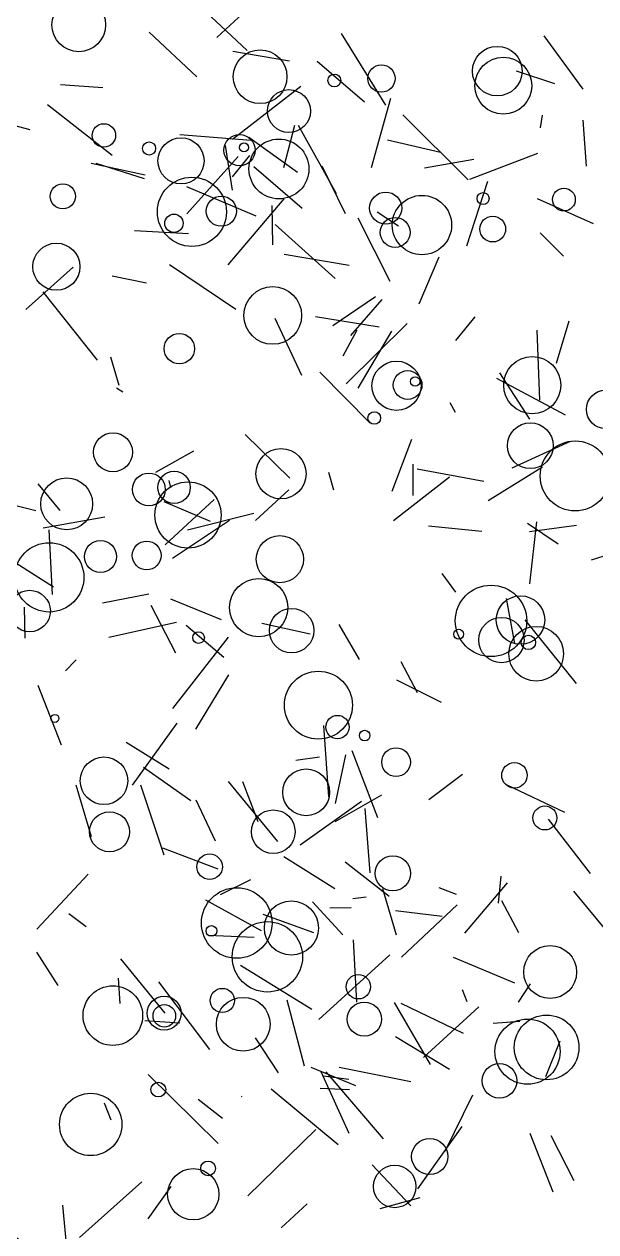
# Model space of a CAD drawing. Header units: millimetres. Extents: x -15 to 2017, y -16 to 2019.
# Drawn here: x 616.7 to 776.2, y 961.1 to 1297.8 of the extents above; entities that cross this region are included whole.
import ezdxf

# ---------------------------------------------------------------- set-up
doc = ezdxf.new("R2010")
doc.units = ezdxf.units.MM

msp = doc.modelspace()

# ---------------------------------------------------------------- linework, layer by layer
at = {"color": 5}
msp.add_line((670.48, 1294.06), (688.18, 1310.46), dxfattribs=at)
at = {"color": 31}
msp.add_line((659.4, 1308.77), (678.97, 1290.44), dxfattribs=at)
at = {"color": 162}
for p, q in [((664.9, 1283.09), (651.57, 1295.61)), ((686.12, 1236.26), (685.95, 1247.21))]:
    msp.add_line(p, q, dxfattribs=at)
at = {"color": 207}
msp.add_line((717.58, 1275.26), (705.26, 1295.25), dxfattribs=at)
at = {"color": 113}
for p, q in [((772.63, 1279.64), (761.73, 1294.53)), ((672.1, 992.67), (665.28, 998.02))]:
    msp.add_line(p, q, dxfattribs=at)
at = {"color": 147}
msp.add_line((690.75, 1287.53), (674.96, 1290.15), dxfattribs=at)
at = {"color": 214}
msp.add_line((711.68, 1276.07), (698.5, 1287.36), dxfattribs=at)
at = {"color": 254}
for p, q in [((764.74, 1281.18), (754.04, 1284.68)), ((636.73, 1259.09), (650.2, 1254.82))]:
    msp.add_line(p, q, dxfattribs=at)
at = {"color": 211}
for p, q in [((626.9, 1280.96), (638.67, 1280.17)), ((659.32, 1102.87), (646.86, 1085.67))]:
    msp.add_line(p, q, dxfattribs=at)
at = {"color": 73}
msp.add_line((674.81, 1265.75), (693.88, 1280.5), dxfattribs=at)
at = {"color": 213}
for p, q in [((718.95, 1277.05), (713.57, 1257.73)), ((782.5, 1041.06), (770, 1056.07)), ((727.09, 970.55), (715.97, 967.47))]:
    msp.add_line(p, q, dxfattribs=at)
at = {"color": 128}
msp.add_line((618.4, 1268.33), (598.79, 1273.61), dxfattribs=at)
at = {"color": 230}
msp.add_line((641.28, 1261.15), (623.28, 1275.32), dxfattribs=at)
at = {"color": 92}
for p, q in [((692.18, 1269.54), (689.1, 1257.72)), ((673.62, 1230.75), (689.3, 1249.14))]:
    msp.add_line(p, q, dxfattribs=at)
at = {"color": 129}
msp.add_line((703.83, 1250.46), (693.27, 1269.59), dxfattribs=at)
at = {"color": 75}
msp.add_line((722.33, 1272.49), (740.53, 1254.44), dxfattribs=at)
at = {"color": 151}
msp.add_line((761.26, 1272.44), (760.65, 1268.87), dxfattribs=at)
at = {"color": 85}
for p, q in [((772.51, 1271.08), (773.51, 1258.22)), ((699.48, 1005.81), (707.31, 988.56))]:
    msp.add_line(p, q, dxfattribs=at)
at = {"color": 3}
msp.add_line((660.19, 1267.06), (680.05, 1265.51), dxfattribs=at)
at = {"color": 81}
for p, q in [((692.97, 1256.49), (679.42, 1266.23)), ((740.33, 1025.24), (739.01, 1028.55))]:
    msp.add_line(p, q, dxfattribs=at)
at = {"color": 255}
msp.add_line((674.84, 1251.48), (672.93, 1264.01), dxfattribs=at)
at = {"color": 51}
msp.add_line((732.86, 1262), (718.05, 1265.42), dxfattribs=at)
at = {"color": 246}
msp.add_line((662.1, 1244.89), (676.4, 1260.9), dxfattribs=at)
at = {"color": 67}
msp.add_line((679.57, 1261.19), (674.73, 1255.21), dxfattribs=at)
at = {"color": 40}
for p, q in [((728.41, 1257.78), (742.15, 1260.21)), ((701.74, 1082.37), (700.29, 1102.27))]:
    msp.add_line(p, q, dxfattribs=at)
at = {"color": 86}
msp.add_line((741.08, 1254.58), (759.96, 1261.82), dxfattribs=at)
at = {"color": 180}
msp.add_line((650.54, 1255.74), (635.4, 1258.96), dxfattribs=at)
at = {"color": 47}
msp.add_line((680.77, 1258.14), (694.3, 1246.47), dxfattribs=at)
at = {"color": 237}
msp.add_line((706.38, 1244.97), (699.83, 1258.21), dxfattribs=at)
at = {"color": 167}
msp.add_line((745.96, 1253.98), (740.14, 1235.89), dxfattribs=at)
at = {"color": 222}
msp.add_line((681.42, 1244.31), (662.1, 1252.45), dxfattribs=at)
at = {"color": 220}
for p, q in [((759.84, 1249.24), (775.45, 1242.23)), ((765.72, 1152.83), (757.12, 1158.57))]:
    msp.add_line(p, q, dxfattribs=at)
at = {"color": 28}
for p, q in [((718.83, 1226.04), (709.87, 1243.68)), ((603.45, 1166.44), (620.04, 1162.17))]:
    msp.add_line(p, q, dxfattribs=at)
at = {"color": 44}
for p, q in [((721.15, 1241.44), (715.24, 1245.42)), ((718.55, 1054.58), (706.24, 1064.14))]:
    msp.add_line(p, q, dxfattribs=at)
at = {"color": 137}
msp.add_line((662.55, 1239.31), (647.53, 1240.14), dxfattribs=at)
at = {"color": 204}
msp.add_line((703.48, 1226.85), (686.78, 1241.98), dxfattribs=at)
at = {"color": 80}
msp.add_line((760.7, 1239.62), (767.19, 1233.14), dxfattribs=at)
at = {"color": 95}
for p, q in [((689.26, 1233.7), (707.36, 1230.62)), ((701.97, 1051.4), (707.91, 1051.53))]:
    msp.add_line(p, q, dxfattribs=at)
at = {"color": 126}
msp.add_line((726.87, 1219.81), (732.46, 1232.95), dxfattribs=at)
at = {"color": 209}
msp.add_line((617.17, 1218.25), (630.37, 1230.08), dxfattribs=at)
at = {"color": 64}
msp.add_line((657.24, 1230.78), (675.79, 1218.34), dxfattribs=at)
at = {"color": 61}
for p, q in [((650.87, 1225.56), (641.26, 1227.5)), ((677.42, 998.84), (677.25, 998.77))]:
    msp.add_line(p, q, dxfattribs=at)
at = {"color": 243}
for p, q in [((637.16, 1204.15), (622.02, 1223.22)), ((692.49, 1092.57), (699.14, 1093.48))]:
    msp.add_line(p, q, dxfattribs=at)
at = {"color": 250}
for p, q in [((702.8, 1213.8), (714.69, 1221.92)), ((737.18, 1209.58), (742.55, 1216.17))]:
    msp.add_line(p, q, dxfattribs=at)
at = {"color": 193}
msp.add_line((707.87, 1211.03), (716.61, 1221.01), dxfattribs=at)
at = {"color": 221}
for p, q in [((686.65, 1215.88), (694.11, 1199.96)), ((606.2, 1152.84), (624.91, 1140.9)), ((617.02, 1126.62), (616.84, 1135.24))]:
    msp.add_line(p, q, dxfattribs=at)
at = {"color": 159}
for p, q in [((715.78, 1213.28), (698.02, 1216.23)), ((767.51, 1078.03), (751.43, 1085.58))]:
    msp.add_line(p, q, dxfattribs=at)
at = {"color": 55}
msp.add_line((709.52, 1212.46), (705.65, 1205.22), dxfattribs=at)
at = {"color": 97}
for p, q in [((706.59, 1197.56), (723.56, 1214.35)), ((722.01, 1037.66), (737.5, 1052.27))]:
    msp.add_line(p, q, dxfattribs=at)
at = {"color": 29}
for p, q in [((709.92, 1196.36), (719.33, 1212.25)), ((716.65, 1056.78), (720.45, 1043.85))]:
    msp.add_line(p, q, dxfattribs=at)
at = {"color": 165}
for p, q in [((759.76, 1212.52), (760.5, 1193)), ((653.5, 1172.87), (664.03, 1178.87)), ((628.78, 955.72), (627.55, 968.55))]:
    msp.add_line(p, q, dxfattribs=at)
at = {"color": 245}
msp.add_line((765.17, 1203.32), (768.79, 1215.07), dxfattribs=at)
at = {"color": 131}
msp.add_line((640.81, 1205.06), (643.12, 1197.16), dxfattribs=at)
at = {"color": 53}
msp.add_line((713.26, 1186.54), (699.18, 1200.74), dxfattribs=at)
at = {"color": 12}
for p, q in [((748.51, 1199.1), (767.59, 1188.88)), ((634.63, 1060.85), (620.31, 1045.52))]:
    msp.add_line(p, q, dxfattribs=at)
at = {"color": 179}
for p, q in [((749.32, 1200.61), (757.72, 1187.72)), ((751.49, 1058.4), (739.6, 1044.34)), ((681.19, 1015.19), (687.63, 1005.43))]:
    msp.add_line(p, q, dxfattribs=at)
at = {"color": 116}
for p, q in [((642.5, 1196.44), (644.31, 1195.26)), ((683.32, 1049.63), (697.42, 1044.51))]:
    msp.add_line(p, q, dxfattribs=at)
at = {"color": 183}
msp.add_line((737.06, 1189.49), (735.56, 1192.22), dxfattribs=at)
at = {"color": 114}
msp.add_line((678.41, 1183.43), (690.81, 1171.18), dxfattribs=at)
at = {"color": 103}
msp.add_line((719.37, 1167.56), (724.88, 1182.13), dxfattribs=at)
at = {"color": 177}
msp.add_line((752.81, 1174.09), (769.1, 1181.57), dxfattribs=at)
at = {"color": 110}
for p, q in [((703.15, 1167.92), (701.76, 1172.77)), ((787.75, 1152.4), (774.84, 1148.39))]:
    msp.add_line(p, q, dxfattribs=at)
at = {"color": 54}
for p, q in [((725.14, 1175.12), (725.15, 1166.43)), ((658.25, 1107.03), (673.78, 1126.89)), ((631.25, 1120.55), (628.25, 1117.47))]:
    msp.add_line(p, q, dxfattribs=at)
at = {"color": 48}
for p, q in [((726.33, 1173.84), (744.95, 1170.4)), ((728.12, 1009.73), (743.58, 1023.8)), ((670.83, 985.68), (651.36, 1004.95))]:
    msp.add_line(p, q, dxfattribs=at)
at = {"color": 32}
msp.add_line((761.3, 1174.32), (746.17, 1164.86), dxfattribs=at)
at = {"color": 158}
for p, q in [((620.6, 1169.69), (626.72, 1162.21)), ((720.29, 1015.58), (735.39, 1006.42))]:
    msp.add_line(p, q, dxfattribs=at)
at = {"color": 57}
msp.add_line((657.66, 1168.61), (657.16, 1170.55), dxfattribs=at)
at = {"color": 106}
for p, q in [((719.76, 1159.44), (735.35, 1171.55)), ((720.61, 1114.98), (733.01, 1108.75))]:
    msp.add_line(p, q, dxfattribs=at)
at = {"color": 176}
msp.add_line((669.71, 1165.3), (656.03, 1152.6), dxfattribs=at)
at = {"color": 120}
for p, q in [((690.59, 1167.99), (681.29, 1159.46)), ((726.57, 973.12), (738.92, 990.49))]:
    msp.add_line(p, q, dxfattribs=at)
at = {"color": 26}
msp.add_line((655.69, 1164.74), (668.61, 1159.19), dxfattribs=at)
at = {"color": 233}
for p, q in [((622.08, 1157.37), (639.23, 1160.4)), ((733.37, 1049.02), (720.28, 1050.61))]:
    msp.add_line(p, q, dxfattribs=at)
at = {"color": 59}
for p, q in [((674.04, 1159.46), (658.12, 1148.78)), ((724.59, 968.31), (713.81, 979.76))]:
    msp.add_line(p, q, dxfattribs=at)
at = {"color": 108}
msp.add_line((662.29, 1156.82), (680.81, 1161.47), dxfattribs=at)
at = {"color": 74}
for p, q in [((757.73, 1141.73), (759.7, 1159.01)), ((739.23, 1016.37), (721.85, 1024.73))]:
    msp.add_line(p, q, dxfattribs=at)
at = {"color": 42}
msp.add_line((624.64, 1138.82), (623.69, 1156.84), dxfattribs=at)
at = {"color": 199}
msp.add_line((729.53, 1157.9), (744.39, 1156.43), dxfattribs=at)
at = {"color": 239}
for p, q in [((770.78, 1158.07), (757.71, 1156.3)), ((703.42, 1056.73), (689.19, 1065.69))]:
    msp.add_line(p, q, dxfattribs=at)
at = {"color": 20}
msp.add_line((737.12, 1139.4), (733.3, 1144.66), dxfattribs=at)
at = {"color": 145}
msp.add_line((638.63, 1136.49), (651.53, 1138.94), dxfattribs=at)
at = {"color": 208}
msp.add_line((652.1, 1135.8), (658.91, 1122.5), dxfattribs=at)
at = {"color": 161}
msp.add_line((671.8, 1131.72), (657.64, 1137.45), dxfattribs=at)
at = {"color": 118}
msp.add_line((753.58, 1125.12), (751.23, 1137.7), dxfattribs=at)
at = {"color": 185}
msp.add_line((770.77, 1113.97), (756.51, 1131.76), dxfattribs=at)
at = {"color": 206}
msp.add_line((640.36, 1126.85), (659.21, 1131.04), dxfattribs=at)
at = {"color": 217}
msp.add_line((672.41, 1121.23), (661.89, 1130.12), dxfattribs=at)
at = {"color": 241}
msp.add_line((696.51, 1127.7), (683.05, 1130.69), dxfattribs=at)
at = {"color": 7}
msp.add_line((710.25, 1120.62), (704.6, 1130.43), dxfattribs=at)
at = {"color": 66}
for p, q in [((726.43, 1111.34), (721.85, 1120)), ((716.95, 987.06), (700.94, 1005.71))]:
    msp.add_line(p, q, dxfattribs=at)
at = {"color": 146}
msp.add_line((664.63, 1101.2), (673.84, 1116.43), dxfattribs=at)
at = {"color": 88}
msp.add_line((620.56, 1113.55), (627.07, 1096.84), dxfattribs=at)
at = {"color": 21}
msp.add_line((657.17, 1090.13), (645.19, 1097.53), dxfattribs=at)
at = {"color": 205}
for p, q in [((708.17, 1095.33), (715.33, 1076.64)), ((710.8, 1081.08), (693.69, 1068.9)), ((713.29, 1061.21), (711.88, 1079.16))]:
    msp.add_line(p, q, dxfattribs=at)
at = {"color": 107}
msp.add_line((706.35, 1094.07), (703.51, 1080.47), dxfattribs=at)
at = {"color": 229}
msp.add_line((650, 1090.64), (663.19, 1081.31), dxfattribs=at)
at = {"color": 238}
msp.add_line((738.97, 1088.6), (729.62, 1081.5), dxfattribs=at)
at = {"color": 127}
for p, q in [((635.55, 1071.25), (631.24, 1085.62)), ((762.88, 1076.15), (774.61, 1060.99))]:
    msp.add_line(p, q, dxfattribs=at)
at = {"color": 124}
msp.add_line((655.76, 1066.08), (649.28, 1085.66), dxfattribs=at)
at = {"color": 219}
msp.add_line((673.68, 1086.65), (687.38, 1069.94), dxfattribs=at)
at = {"color": 154}
for p, q in [((682.05, 1075.37), (677.72, 1086.51)), ((732.39, 1057.09), (737.27, 1055.2)), ((736.43, 1037.64), (753.49, 1030.52))]:
    msp.add_line(p, q, dxfattribs=at)
at = {"color": 252}
msp.add_line((670.13, 1070.05), (664.72, 1081.47), dxfattribs=at)
at = {"color": 112}
msp.add_line((703.53, 1075.53), (716.48, 1082.89), dxfattribs=at)
at = {"color": 184}
msp.add_line((670.83, 1062.17), (655.39, 1068.04), dxfattribs=at)
at = {"color": 93}
for p, q in [((671.49, 1055.14), (679.95, 1059.35)), ((620.16, 1039.03), (626.1, 1029.75))]:
    msp.add_line(p, q, dxfattribs=at)
at = {"color": 203}
msp.add_line((749.67, 1060.21), (748.96, 1052.69), dxfattribs=at)
at = {"color": 117}
msp.add_line((712.09, 1054.38), (708.39, 1053.94), dxfattribs=at)
at = {"color": 70}
msp.add_line((682.92, 1045.02), (667.45, 1053.6), dxfattribs=at)
at = {"color": 99}
msp.add_line((705.61, 1043.85), (697.13, 1053.12), dxfattribs=at)
at = {"color": 43}
msp.add_line((749.85, 1053.51), (754.61, 1044.56), dxfattribs=at)
at = {"color": 191}
msp.add_line((634.04, 1046.12), (629.23, 1049.79), dxfattribs=at)
at = {"color": 2}
for p, q in [((668.02, 1043.84), (680.87, 1043.22)), ((677.11, 1035.45), (696.98, 1023.2))]:
    msp.add_line(p, q, dxfattribs=at)
at = {"color": 223}
for p, q in [((709.55, 1025.12), (708.63, 1042.48)), ((757.84, 1030.2), (754.55, 1025.11))]:
    msp.add_line(p, q, dxfattribs=at)
at = {"color": 19}
msp.add_line((656.06, 1022.07), (643.74, 1037.17), dxfattribs=at)
at = {"color": 11}
msp.add_line((718.7, 1038.29), (698.92, 1020.26), dxfattribs=at)
at = {"color": 119}
msp.add_line((643.01, 1031.81), (643.43, 1024.77), dxfattribs=at)
at = {"color": 58}
msp.add_line((654.18, 1030.8), (668.44, 1011.96), dxfattribs=at)
at = {"color": 87}
msp.add_line((689.99, 1025.73), (694.82, 1007.41), dxfattribs=at)
at = {"color": 23}
msp.add_line((730.09, 1007.71), (720.05, 1025.01), dxfattribs=at)
at = {"color": 135}
msp.add_line((650.41, 1019.97), (660.17, 1019.35), dxfattribs=at)
at = {"color": 166}
msp.add_line((747.59, 1019.26), (754.94, 1019.82), dxfattribs=at)
at = {"color": 251}
msp.add_line((766.12, 1014.29), (762.15, 1004.29), dxfattribs=at)
at = {"color": 216}
msp.add_line((696.72, 1007.03), (709.2, 1001.87), dxfattribs=at)
at = {"color": 102}
msp.add_line((724.56, 1002.91), (704.62, 1006.88), dxfattribs=at)
at = {"color": 82}
msp.add_line((707.28, 1003.53), (700.22, 1004.46), dxfattribs=at)
at = {"color": 248}
msp.add_line((685.59, 1000.98), (704.28, 985.47), dxfattribs=at)
at = {"color": 188}
msp.add_line((699.31, 1001.14), (707.49, 1000.8), dxfattribs=at)
at = {"color": 130}
msp.add_line((639.08, 997.08), (640.96, 992.34), dxfattribs=at)
at = {"color": 72}
msp.add_line((734.12, 983.56), (741.84, 999.26), dxfattribs=at)
at = {"color": 171}
msp.add_line((679.1, 971.12), (698.07, 989.6), dxfattribs=at)
at = {"color": 210}
msp.add_line((757.82, 988.59), (764.23, 972.21), dxfattribs=at)
at = {"color": 195}
msp.add_line((770.12, 975.29), (763.74, 987.85), dxfattribs=at)
at = {"color": 123}
msp.add_line((649.52, 975.01), (632.14, 959.53), dxfattribs=at)
at = {"color": 200}
msp.add_line((651.31, 964.71), (657.72, 973.7), dxfattribs=at)
at = {"color": 50}
msp.add_line((695.67, 968.92), (688.43, 962.18), dxfattribs=at)
at = {"color": 199}
msp.add_circle((631.98, 1297.6), 7.47, dxfattribs=at)
at = {"color": 169}
msp.add_circle((682.55, 1283.15), 7.49, dxfattribs=at)
at = {"color": 77}
for centre, radius in [((748.68, 1284.71), 6.91), ((672.02, 1025.6), 3.37)]:
    msp.add_circle(centre, radius, dxfattribs=at)
at = {"color": 29}
msp.add_circle((716.38, 1282.65), 3.8, dxfattribs=at)
at = {"color": 160}
msp.add_circle((750.38, 1280.64), 7.94, dxfattribs=at)
at = {"color": 118}
msp.add_circle((703.25, 1282.11), 1.79, dxfattribs=at)
at = {"color": 126}
msp.add_circle((690.6, 1273.56), 5.99, dxfattribs=at)
at = {"color": 34}
for centre, radius in [((638.98, 1266.79), 3.27), ((723.7, 1197.2), 4)]:
    msp.add_circle(centre, radius, dxfattribs=at)
at = {"color": 156}
msp.add_circle((660.5, 1259.68), 6.43, dxfattribs=at)
at = {"color": 137}
msp.add_circle((676.82, 1262.67), 4.36, dxfattribs=at)
at = {"color": 249}
msp.add_circle((651.59, 1263.14), 1.83, dxfattribs=at)
at = {"color": 176}
msp.add_circle((678.05, 1263.43), 1.26, dxfattribs=at)
at = {"color": 148}
msp.add_circle((687.8, 1257.43), 8.35, dxfattribs=at)
at = {"color": 55}
for centre, radius in [((627.54, 1249.8), 3.5), ((662.44, 1160.95), 9.23)]:
    msp.add_circle(centre, radius, dxfattribs=at)
at = {"color": 31}
for centre, radius in [((663.54, 1245.48), 9.64), ((635.3, 991.02), 8.69)]:
    msp.add_circle(centre, radius, dxfattribs=at)
at = {"color": 131}
msp.add_circle((671.74, 1245.66), 4.21, dxfattribs=at)
at = {"color": 203}
msp.add_circle((717.57, 1246.54), 4.47, dxfattribs=at)
at = {"color": 87}
msp.add_circle((727.69, 1241.79), 8.28, dxfattribs=at)
at = {"color": 115}
msp.add_circle((744.75, 1249.19), 1.67, dxfattribs=at)
at = {"color": 98}
msp.add_circle((767.28, 1248.9), 3.18, dxfattribs=at)
at = {"color": 253}
for centre, radius in [((658.53, 1242.28), 2.56), ((714.39, 1188), 1.75)]:
    msp.add_circle(centre, radius, dxfattribs=at)
at = {"color": 94}
msp.add_circle((720.21, 1239.75), 4.17, dxfattribs=at)
at = {"color": 197}
msp.add_circle((747.43, 1240.68), 3.6, dxfattribs=at)
at = {"color": 58}
msp.add_circle((625.74, 1230.18), 6.57, dxfattribs=at)
at = {"color": 52}
msp.add_circle((686.08, 1216.59), 8.04, dxfattribs=at)
at = {"color": 153}
msp.add_circle((660.02, 1207.33), 4.25, dxfattribs=at)
at = {"color": 167}
msp.add_circle((720.59, 1196.99), 6.86, dxfattribs=at)
at = {"color": 235}
msp.add_circle((758.46, 1197.16), 7.97, dxfattribs=at)
at = {"color": 3}
msp.add_circle((725.79, 1198.17), 1.34, dxfattribs=at)
at = {"color": 15}
msp.add_circle((778.95, 1190.39), 5.38, dxfattribs=at)
at = {"color": 237}
for centre, radius in [((757.91, 1180.27), 6.38), ((720.09, 973.73), 5.93)]:
    msp.add_circle(centre, radius, dxfattribs=at)
at = {"color": 104}
for centre, radius in [((641.53, 1178.45), 5.44), ((686.22, 1072.64), 6.09)]:
    msp.add_circle(centre, radius, dxfattribs=at)
at = {"color": 9}
for centre, radius in [((688.37, 1172.44), 7.01), ((709.94, 1029.42), 3.41)]:
    msp.add_circle(centre, radius, dxfattribs=at)
at = {"color": 214}
msp.add_circle((770.43, 1171.84), 9.76, dxfattribs=at)
at = {"color": 119}
msp.add_circle((651.53, 1168.08), 4.58, dxfattribs=at)
at = {"color": 192}
msp.add_circle((658.57, 1168.65), 4.51, dxfattribs=at)
at = {"color": 138}
msp.add_circle((628.62, 1164.06), 7.23, dxfattribs=at)
at = {"color": 190}
msp.add_circle((688.07, 1148.63), 6.58, dxfattribs=at)
at = {"color": 245}
for centre, radius in [((623.74, 1143.56), 9.66), ((668.47, 1062.89), 3.55)]:
    msp.add_circle(centre, radius, dxfattribs=at)
at = {"color": 117}
for centre, radius in [((638.05, 1149.36), 4.46), ((640.56, 1072.62), 5.58)]:
    msp.add_circle(centre, radius, dxfattribs=at)
at = {"color": 21}
for centre, radius in [((650.91, 1149.68), 4.01), ((668.05, 978.77), 2.06)]:
    msp.add_circle(centre, radius, dxfattribs=at)
at = {"color": 78}
msp.add_circle((682.16, 1135.15), 8.12, dxfattribs=at)
at = {"color": 151}
msp.add_circle((618.27, 1134.17), 5.79, dxfattribs=at)
at = {"color": 246}
msp.add_circle((746.95, 1131.43), 9.96, dxfattribs=at)
at = {"color": 49}
msp.add_circle((755.16, 1131.67), 6.76, dxfattribs=at)
at = {"color": 91}
msp.add_circle((691.33, 1128.72), 6.2, dxfattribs=at)
at = {"color": 80}
msp.add_circle((749.86, 1126.08), 6.32, dxfattribs=at)
at = {"color": 26}
for centre, radius in [((665.39, 1126.76), 1.62), ((663.92, 971.56), 7.15)]:
    msp.add_circle(centre, radius, dxfattribs=at)
at = {"color": 68}
msp.add_circle((737.93, 1127.72), 1.39, dxfattribs=at)
at = {"color": 178}
msp.add_circle((759.54, 1122.26), 7.63, dxfattribs=at)
at = {"color": 39}
msp.add_circle((757.39, 1125.42), 2, dxfattribs=at)
at = {"color": 198}
msp.add_circle((698.8, 1107.93), 9.48, dxfattribs=at)
at = {"color": 65}
msp.add_circle((625.31, 1104.25), 1.12, dxfattribs=at)
at = {"color": 147}
msp.add_circle((704.13, 1101.83), 3.25, dxfattribs=at)
at = {"color": 229}
msp.add_circle((711.71, 1099.45), 1.48, dxfattribs=at)
at = {"color": 173}
msp.add_circle((720.47, 1092.05), 4, dxfattribs=at)
at = {"color": 254}
msp.add_circle((639.01, 1086.85), 6.63, dxfattribs=at)
at = {"color": 212}
msp.add_circle((753.49, 1088.37), 3.55, dxfattribs=at)
at = {"color": 8}
msp.add_circle((695.39, 1083.62), 6.53, dxfattribs=at)
at = {"color": 166}
msp.add_circle((761.97, 1076.48), 3.34, dxfattribs=at)
at = {"color": 133}
for centre, radius in [((719.57, 1061.04), 4.92), ((655.81, 1022.06), 4.72)]:
    msp.add_circle(centre, radius, dxfattribs=at)
at = {"color": 67}
msp.add_circle((676.04, 1047.19), 9.84, dxfattribs=at)
at = {"color": 142}
for centre, radius in [((691.29, 1045.8), 7.54), ((684.57, 1037.76), 9.81)]:
    msp.add_circle(centre, radius, dxfattribs=at)
at = {"color": 184}
msp.add_circle((668.97, 1044.97), 1.49, dxfattribs=at)
at = {"color": 193}
msp.add_circle((763.44, 1033.53), 7.38, dxfattribs=at)
at = {"color": 241}
msp.add_circle((641.48, 1021.38), 8.31, dxfattribs=at)
at = {"color": 110}
msp.add_circle((655.84, 1021.32), 3.15, dxfattribs=at)
at = {"color": 74}
msp.add_circle((677.84, 1018.96), 7.49, dxfattribs=at)
at = {"color": 38}
msp.add_circle((711.61, 1020.39), 4.77, dxfattribs=at)
at = {"color": 20}
msp.add_circle((757.13, 1011.33), 9.09, dxfattribs=at)
at = {"color": 144}
for centre, radius in [((762.45, 1012.5), 9.02), ((654.18, 1000.75), 2.06)]:
    msp.add_circle(centre, radius, dxfattribs=at)
at = {"color": 135}
msp.add_circle((749.31, 1003.19), 4.86, dxfattribs=at)
at = {"color": 210}
msp.add_circle((729.86, 982.09), 5.06, dxfattribs=at)
at = {"color": 97}
msp.add_circle((608.23, 951.98), 9.91, dxfattribs=at)

doc.saveas('drawing.dxf')
